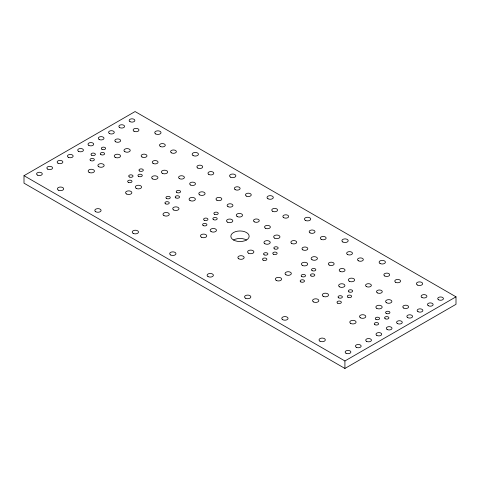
<?xml version="1.0" encoding="UTF-8"?>
<svg xmlns="http://www.w3.org/2000/svg" width="480" height="480" viewBox="0 0 480 480"><rect width="100%" height="100%" fill="white"/><g stroke="black" fill="none" stroke-linecap="round" stroke-linejoin="round"><path stroke-width="0.72" d="M24 175.686L135.084 111.552L456 296.832L456 304.314L344.916 368.448L24 183.168L24 175.686L344.916 360.966L456 296.832M344.916 360.966L344.916 368.448M233.52 240A9.162 5.292 0 0 0 248.85 237.63A9.162 5.292 0 0 0 237.63 231.15A9.162 5.292 0 0 0 233.52 240A9.162 5.292 0 0 1 246.48 240M245.466 298.194A3.15 1.818 0 0 0 250.734 297.378A3.15 1.818 0 0 0 246.876 295.152A3.15 1.818 0 0 0 245.466 298.194M276.24 280.422A3.15 1.818 0 0 0 281.514 279.606A3.15 1.818 0 0 0 277.656 277.38A3.15 1.818 0 0 0 276.24 280.422M302.85 249.864A2.91 1.68 0 0 0 307.716 249.108A2.91 1.68 0 0 0 304.152 247.05A2.91 1.68 0 0 0 302.85 249.864M119.688 127.566A2.862 1.656 0 0 0 124.482 126.828A2.862 1.656 0 0 0 120.972 124.8A2.862 1.656 0 0 0 119.688 127.566M160.32 146.43A2.91 1.68 0 0 0 165.192 145.68A2.91 1.68 0 0 0 161.628 143.622A2.91 1.68 0 0 0 160.32 146.43M323.178 296.298A3.15 1.818 0 0 0 328.446 295.482A3.15 1.818 0 0 0 324.588 293.256A3.15 1.818 0 0 0 323.178 296.298M115.68 141.804A2.91 1.68 0 0 0 120.546 141.048A2.91 1.68 0 0 0 116.982 138.99A2.91 1.68 0 0 0 115.68 141.804M101.934 149.28A2.184 1.26 0 0 0 105.588 148.716A2.184 1.26 0 0 0 102.912 147.174A2.184 1.26 0 0 0 101.934 149.28M100.908 154.626A2.184 1.26 0 0 0 104.556 154.062A2.184 1.26 0 0 0 101.886 152.52A2.184 1.26 0 0 0 100.908 154.626M254.304 221.832A2.91 1.68 0 0 0 259.17 221.082A2.91 1.68 0 0 0 255.606 219.024A2.91 1.68 0 0 0 254.304 221.832M227.976 206.634A2.91 1.68 0 0 0 232.842 205.878A2.91 1.68 0 0 0 229.278 203.82A2.91 1.68 0 0 0 227.976 206.634M272.616 211.26A2.91 1.68 0 0 0 277.482 210.51A2.91 1.68 0 0 0 273.918 208.452A2.91 1.68 0 0 0 272.616 211.26M246.282 196.062A2.91 1.68 0 0 0 251.154 195.306A2.91 1.68 0 0 0 247.59 193.248A2.91 1.68 0 0 0 246.282 196.062M291.72 243.438A2.91 1.68 0 0 0 296.586 242.682A2.91 1.68 0 0 0 293.022 240.624A2.91 1.68 0 0 0 291.72 243.438M265.392 228.234A2.91 1.68 0 0 0 270.258 227.484A2.91 1.68 0 0 0 266.694 225.426A2.91 1.68 0 0 0 265.392 228.234M310.032 232.866A2.91 1.68 0 0 0 314.898 232.11A2.91 1.68 0 0 0 311.334 230.052A2.91 1.68 0 0 0 310.032 232.866M283.704 217.662A2.91 1.68 0 0 0 288.57 216.912A2.91 1.68 0 0 0 285.006 214.854A2.91 1.68 0 0 0 283.704 217.662M329.178 265.062A2.91 1.68 0 0 0 334.044 264.312A2.91 1.68 0 0 0 330.48 262.254A2.91 1.68 0 0 0 329.178 265.062M347.49 254.49A2.91 1.68 0 0 0 352.356 253.74A2.91 1.68 0 0 0 348.792 251.682A2.91 1.68 0 0 0 347.49 254.49M321.162 239.292A2.91 1.68 0 0 0 326.028 238.536A2.91 1.68 0 0 0 322.464 236.478A2.91 1.68 0 0 0 321.162 239.292M366.39 286.548A2.91 1.68 0 0 0 371.262 285.798A2.91 1.68 0 0 0 367.698 283.74A2.91 1.68 0 0 0 366.39 286.548M340.062 271.35A2.91 1.68 0 0 0 344.928 270.594A2.91 1.68 0 0 0 341.37 268.536A2.91 1.68 0 0 0 340.062 271.35M384.702 275.976A2.91 1.68 0 0 0 389.574 275.226A2.91 1.68 0 0 0 386.01 273.168A2.91 1.68 0 0 0 384.702 275.976M358.374 260.778A2.91 1.68 0 0 0 363.24 260.022A2.91 1.68 0 0 0 359.676 257.964A2.91 1.68 0 0 0 358.374 260.778M403.65 308.058A2.91 1.68 0 0 0 408.516 307.302A2.91 1.68 0 0 0 404.952 305.25A2.91 1.68 0 0 0 403.65 308.058M377.316 292.854A2.91 1.68 0 0 0 382.188 292.104A2.91 1.68 0 0 0 378.624 290.046A2.91 1.68 0 0 0 377.316 292.854M421.962 297.486A2.91 1.68 0 0 0 426.828 296.73A2.91 1.68 0 0 0 423.264 294.678A2.91 1.68 0 0 0 421.962 297.486M395.628 282.282A2.91 1.68 0 0 0 400.5 281.532A2.91 1.68 0 0 0 396.936 279.474A2.91 1.68 0 0 0 395.628 282.282M300.792 281.904A2.184 1.26 0 0 0 304.44 281.34A2.184 1.26 0 0 0 301.77 279.798A2.184 1.26 0 0 0 300.792 281.904M350.712 323.418A3.15 1.818 0 0 0 355.98 322.602A3.15 1.818 0 0 0 352.128 320.376A3.15 1.818 0 0 0 350.712 323.418M348.954 291.9A2.184 1.26 0 0 0 352.608 291.336A2.184 1.26 0 0 0 349.932 289.788A2.184 1.26 0 0 0 348.954 291.9M347.928 297.24A2.184 1.26 0 0 0 351.576 296.676A2.184 1.26 0 0 0 348.906 295.134A2.184 1.26 0 0 0 347.928 297.24M115.152 157.308A3.15 1.818 0 0 0 120.426 156.492A3.15 1.818 0 0 0 116.568 154.266A3.15 1.818 0 0 0 115.152 157.308M375.924 319.344A2.184 1.26 0 0 0 379.578 318.78A2.184 1.26 0 0 0 376.902 317.238A2.184 1.26 0 0 0 375.924 319.344M338.67 297.834A2.184 1.26 0 0 0 342.318 297.27A2.184 1.26 0 0 0 339.648 295.728A2.184 1.26 0 0 0 338.67 297.834M155.652 133.926A3.15 1.818 0 0 0 160.92 133.11A3.15 1.818 0 0 0 157.062 130.884A3.15 1.818 0 0 0 155.652 133.926M162.288 173.298A3.15 1.818 0 0 0 167.562 172.482A3.15 1.818 0 0 0 163.704 170.256A3.15 1.818 0 0 0 162.288 173.298M337.644 303.18A2.184 1.26 0 0 0 341.292 302.616A2.184 1.26 0 0 0 338.622 301.074A2.184 1.26 0 0 0 337.644 303.18M386.214 313.41A2.184 1.26 0 0 0 389.862 312.84A2.184 1.26 0 0 0 387.192 311.298A2.184 1.26 0 0 0 386.214 313.41M152.574 178.908A3.15 1.818 0 0 0 157.842 178.092A3.15 1.818 0 0 0 153.984 175.866A3.15 1.818 0 0 0 152.574 178.908M189.99 200.514A3.15 1.818 0 0 0 195.258 199.698A3.15 1.818 0 0 0 191.4 197.472A3.15 1.818 0 0 0 189.99 200.514M385.182 318.75A2.184 1.26 0 0 0 388.83 318.186A2.184 1.26 0 0 0 386.16 316.644A2.184 1.26 0 0 0 385.182 318.75M193.068 155.532A3.15 1.818 0 0 0 198.336 154.716A3.15 1.818 0 0 0 194.478 152.49A3.15 1.818 0 0 0 193.068 155.532M374.898 324.69A2.184 1.26 0 0 0 378.546 324.126A2.184 1.26 0 0 0 375.876 322.584A2.184 1.26 0 0 0 374.898 324.69M282.684 319.68A3.15 1.818 0 0 0 287.952 318.864A3.15 1.818 0 0 0 284.094 316.638A3.15 1.818 0 0 0 282.684 319.68M124.872 151.698A3.15 1.818 0 0 0 130.14 150.882A3.15 1.818 0 0 0 126.282 148.656A3.15 1.818 0 0 0 124.872 151.698M227.448 222.138A3.15 1.818 0 0 0 232.716 221.322A3.15 1.818 0 0 0 228.858 219.096A3.15 1.818 0 0 0 227.448 222.138M366.546 341.352A2.862 1.656 0 0 0 371.34 340.608A2.862 1.656 0 0 0 367.83 338.586A2.862 1.656 0 0 0 366.546 341.352M376.83 335.412A2.862 1.656 0 0 0 381.624 334.668A2.862 1.656 0 0 0 378.114 332.646A2.862 1.656 0 0 0 376.83 335.412M267.942 198.756A3.15 1.818 0 0 0 273.21 197.946A3.15 1.818 0 0 0 269.352 195.714A3.15 1.818 0 0 0 267.942 198.756M387.12 329.472A2.862 1.656 0 0 0 391.908 328.734A2.862 1.656 0 0 0 388.404 326.706A2.862 1.656 0 0 0 387.12 329.472M237.168 216.528A3.15 1.818 0 0 0 242.436 215.712A3.15 1.818 0 0 0 238.578 213.486A3.15 1.818 0 0 0 237.168 216.528M397.404 323.538A2.862 1.656 0 0 0 402.192 322.794A2.862 1.656 0 0 0 398.688 320.772A2.862 1.656 0 0 0 397.404 323.538M264.864 243.738A3.15 1.818 0 0 0 270.132 242.928A3.15 1.818 0 0 0 266.274 240.696A3.15 1.818 0 0 0 264.864 243.738M407.688 317.598A2.862 1.656 0 0 0 412.482 316.854A2.862 1.656 0 0 0 408.972 314.832A2.862 1.656 0 0 0 407.688 317.598M305.358 220.362A3.15 1.818 0 0 0 310.626 219.546A3.15 1.818 0 0 0 306.768 217.32A3.15 1.818 0 0 0 305.358 220.362M208.824 174.432A2.91 1.68 0 0 0 213.696 173.682A2.91 1.68 0 0 0 210.132 171.624A2.91 1.68 0 0 0 208.824 174.432M417.978 311.658A2.862 1.656 0 0 0 422.766 310.92A2.862 1.656 0 0 0 419.256 308.892A2.862 1.656 0 0 0 417.978 311.658M235.158 189.636A2.91 1.68 0 0 0 240.024 188.88A2.91 1.68 0 0 0 236.46 186.828A2.91 1.68 0 0 0 235.158 189.636M128.28 182.31A2.184 1.26 0 0 0 131.934 181.746A2.184 1.26 0 0 0 129.258 180.204A2.184 1.26 0 0 0 128.28 182.31M173.628 209.958A3.15 1.818 0 0 0 178.896 209.142A3.15 1.818 0 0 0 175.038 206.916A3.15 1.818 0 0 0 173.628 209.958M190.518 185.004A2.91 1.68 0 0 0 195.384 184.254A2.91 1.68 0 0 0 191.82 182.196A2.91 1.68 0 0 0 190.518 185.004M176.85 192.534A2.184 1.26 0 0 0 180.504 191.97A2.184 1.26 0 0 0 177.828 190.428A2.184 1.26 0 0 0 176.85 192.534M133.134 233.334A3.15 1.818 0 0 0 138.402 232.524A3.15 1.818 0 0 0 134.544 230.292A3.15 1.818 0 0 0 133.134 233.334M175.824 197.88A2.184 1.26 0 0 0 179.472 197.316A2.184 1.26 0 0 0 176.802 195.774A2.184 1.26 0 0 0 175.824 197.88M163.908 215.568A3.15 1.818 0 0 0 169.182 214.752A3.15 1.818 0 0 0 165.324 212.526A3.15 1.818 0 0 0 163.908 215.568M166.566 198.474A2.184 1.26 0 0 0 170.214 197.91A2.184 1.26 0 0 0 167.544 196.368A2.184 1.26 0 0 0 166.566 198.474M211.086 231.582A3.15 1.818 0 0 0 216.354 230.766A3.15 1.818 0 0 0 212.496 228.54A3.15 1.818 0 0 0 211.086 231.582M203.196 225.558A2.184 1.26 0 0 0 206.85 224.994A2.184 1.26 0 0 0 204.174 223.452A2.184 1.26 0 0 0 203.196 225.558M165.54 203.82A2.184 1.26 0 0 0 169.188 203.256A2.184 1.26 0 0 0 166.518 201.708A2.184 1.26 0 0 0 165.54 203.82M170.592 254.964A3.15 1.818 0 0 0 175.86 254.148A3.15 1.818 0 0 0 172.002 251.922A3.15 1.818 0 0 0 170.592 254.964M214.512 214.278A2.184 1.26 0 0 0 218.16 213.714A2.184 1.26 0 0 0 215.49 212.172A2.184 1.26 0 0 0 214.512 214.278M201.366 237.192A3.15 1.818 0 0 0 206.64 236.382A3.15 1.818 0 0 0 202.782 234.15A3.15 1.818 0 0 0 201.366 237.192M285.96 274.812A3.15 1.818 0 0 0 291.234 273.996A3.15 1.818 0 0 0 287.376 271.77A3.15 1.818 0 0 0 285.96 274.812M213.486 219.624A2.184 1.26 0 0 0 217.134 219.06A2.184 1.26 0 0 0 214.464 217.512A2.184 1.26 0 0 0 213.486 219.624M230.484 177.132A3.15 1.818 0 0 0 235.752 176.316A3.15 1.818 0 0 0 231.894 174.09A3.15 1.818 0 0 0 230.484 177.132M199.71 194.898A3.15 1.818 0 0 0 204.978 194.088A3.15 1.818 0 0 0 201.12 191.856A3.15 1.818 0 0 0 199.71 194.898M91.65 155.22A2.184 1.26 0 0 0 95.304 154.656A2.184 1.26 0 0 0 92.628 153.114A2.184 1.26 0 0 0 91.65 155.22M58.302 190.134A3.15 1.818 0 0 0 63.57 189.318A3.15 1.818 0 0 0 59.712 187.086A3.15 1.818 0 0 0 58.302 190.134M90.624 160.566A2.184 1.26 0 0 0 94.272 160.002A2.184 1.26 0 0 0 91.602 158.46A2.184 1.26 0 0 0 90.624 160.566M89.076 172.362A3.15 1.818 0 0 0 94.344 171.546A3.15 1.818 0 0 0 90.486 169.32A3.15 1.818 0 0 0 89.076 172.362M139.596 171.024A2.184 1.26 0 0 0 143.25 170.46A2.184 1.26 0 0 0 140.574 168.918A2.184 1.26 0 0 0 139.596 171.024M136.212 188.352A3.15 1.818 0 0 0 141.48 187.542A3.15 1.818 0 0 0 137.622 185.31A3.15 1.818 0 0 0 136.212 188.352M138.57 176.37A2.184 1.26 0 0 0 142.218 175.806A2.184 1.26 0 0 0 139.548 174.264A2.184 1.26 0 0 0 138.57 176.37M95.718 211.734A3.15 1.818 0 0 0 100.986 210.918A3.15 1.818 0 0 0 97.128 208.692A3.15 1.818 0 0 0 95.718 211.734M129.312 176.964A2.184 1.26 0 0 0 132.96 176.4A2.184 1.26 0 0 0 130.29 174.858A2.184 1.26 0 0 0 129.312 176.964M126.492 193.968A3.15 1.818 0 0 0 131.76 193.152A3.15 1.818 0 0 0 127.902 190.926A3.15 1.818 0 0 0 126.492 193.968M274.584 238.128A3.15 1.818 0 0 0 279.852 237.312A3.15 1.818 0 0 0 275.994 235.086A3.15 1.818 0 0 0 274.584 238.128M302.322 265.368A3.15 1.818 0 0 0 307.59 264.552A3.15 1.818 0 0 0 303.732 262.326A3.15 1.818 0 0 0 302.322 265.368M342.816 241.986A3.15 1.818 0 0 0 348.084 241.17A3.15 1.818 0 0 0 344.226 238.944A3.15 1.818 0 0 0 342.816 241.986M312.042 259.758A3.15 1.818 0 0 0 317.31 258.942A3.15 1.818 0 0 0 313.452 256.716A3.15 1.818 0 0 0 312.042 259.758M339.534 286.854A3.15 1.818 0 0 0 344.808 286.038A3.15 1.818 0 0 0 340.95 283.812A3.15 1.818 0 0 0 339.534 286.854M380.034 263.472A3.15 1.818 0 0 0 385.302 262.656A3.15 1.818 0 0 0 381.444 260.43A3.15 1.818 0 0 0 380.034 263.472M349.254 281.244A3.15 1.818 0 0 0 354.528 280.428A3.15 1.818 0 0 0 350.67 278.202A3.15 1.818 0 0 0 349.254 281.244M376.794 308.364A3.15 1.818 0 0 0 382.062 307.548A3.15 1.818 0 0 0 378.204 305.322A3.15 1.818 0 0 0 376.794 308.364M417.288 284.982A3.15 1.818 0 0 0 422.556 284.166A3.15 1.818 0 0 0 418.698 281.94A3.15 1.818 0 0 0 417.288 284.982M386.508 302.748A3.15 1.818 0 0 0 391.782 301.938A3.15 1.818 0 0 0 387.924 299.706A3.15 1.818 0 0 0 386.508 302.748M142.008 157.002A2.91 1.68 0 0 0 146.88 156.252A2.91 1.68 0 0 0 143.316 154.194A2.91 1.68 0 0 0 142.008 157.002M133.992 131.226A2.91 1.68 0 0 0 138.858 130.476A2.91 1.68 0 0 0 135.294 128.418A2.91 1.68 0 0 0 133.992 131.226M179.43 178.608A2.91 1.68 0 0 0 184.296 177.852A2.91 1.68 0 0 0 180.732 175.794A2.91 1.68 0 0 0 179.43 178.608M153.096 163.404A2.91 1.68 0 0 0 157.968 162.648A2.91 1.68 0 0 0 154.404 160.596A2.91 1.68 0 0 0 153.096 163.404M197.742 168.036A2.91 1.68 0 0 0 202.608 167.28A2.91 1.68 0 0 0 199.044 165.222A2.91 1.68 0 0 0 197.742 168.036M171.408 152.832A2.91 1.68 0 0 0 176.274 152.076A2.91 1.68 0 0 0 172.716 150.024A2.91 1.68 0 0 0 171.408 152.832M216.846 200.208A2.91 1.68 0 0 0 221.712 199.458A2.91 1.68 0 0 0 218.148 197.4A2.91 1.68 0 0 0 216.846 200.208M248.502 253.188A3.15 1.818 0 0 0 253.776 252.372A3.15 1.818 0 0 0 249.918 250.146A3.15 1.818 0 0 0 248.502 253.188M264.162 254.82A2.184 1.26 0 0 0 267.81 254.256A2.184 1.26 0 0 0 265.14 252.708A2.184 1.26 0 0 0 264.162 254.82M263.13 260.16A2.184 1.26 0 0 0 266.784 259.596A2.184 1.26 0 0 0 264.108 258.054A2.184 1.26 0 0 0 263.13 260.16M312.108 270.624A2.184 1.26 0 0 0 315.756 270.06A2.184 1.26 0 0 0 313.086 268.512A2.184 1.26 0 0 0 312.108 270.624M311.076 275.97A2.184 1.26 0 0 0 314.73 275.4A2.184 1.26 0 0 0 312.054 273.858A2.184 1.26 0 0 0 311.076 275.97M313.458 301.908A3.15 1.818 0 0 0 318.726 301.092A3.15 1.818 0 0 0 314.868 298.866A3.15 1.818 0 0 0 313.458 301.908M301.818 276.558A2.184 1.26 0 0 0 305.472 275.994A2.184 1.26 0 0 0 302.796 274.452A2.184 1.26 0 0 0 301.818 276.558M360.432 317.808A3.15 1.818 0 0 0 365.7 316.992A3.15 1.818 0 0 0 361.842 314.766A3.15 1.818 0 0 0 360.432 317.808M319.938 341.184A3.15 1.818 0 0 0 325.206 340.374A3.15 1.818 0 0 0 321.348 338.142A3.15 1.818 0 0 0 319.938 341.184M274.446 248.88A2.184 1.26 0 0 0 278.094 248.316A2.184 1.26 0 0 0 275.424 246.774A2.184 1.26 0 0 0 274.446 248.88M273.414 254.226A2.184 1.26 0 0 0 277.068 253.662A2.184 1.26 0 0 0 274.392 252.114A2.184 1.26 0 0 0 273.414 254.226M204.228 220.218A2.184 1.26 0 0 0 207.876 219.654A2.184 1.26 0 0 0 205.206 218.106A2.184 1.26 0 0 0 204.228 220.218M208.008 276.564A3.15 1.818 0 0 0 213.276 275.748A3.15 1.818 0 0 0 209.424 273.522A3.15 1.818 0 0 0 208.008 276.564M238.788 258.798A3.15 1.818 0 0 0 244.056 257.982A3.15 1.818 0 0 0 240.198 255.756A3.15 1.818 0 0 0 238.788 258.798M109.404 133.506A2.862 1.656 0 0 0 114.192 132.768A2.862 1.656 0 0 0 110.688 130.74A2.862 1.656 0 0 0 109.404 133.506M98.796 166.752A3.15 1.818 0 0 0 104.064 165.936A3.15 1.818 0 0 0 100.206 163.71A3.15 1.818 0 0 0 98.796 166.752M99.12 139.446A2.862 1.656 0 0 0 103.908 138.702A2.862 1.656 0 0 0 100.404 136.68A2.862 1.656 0 0 0 99.12 139.446M88.83 145.38A2.862 1.656 0 0 0 93.624 144.642A2.862 1.656 0 0 0 90.114 142.62A2.862 1.656 0 0 0 88.83 145.38M78.546 151.32A2.862 1.656 0 0 0 83.34 150.582A2.862 1.656 0 0 0 79.83 148.554A2.862 1.656 0 0 0 78.546 151.32M129.978 121.632A2.862 1.656 0 0 0 134.766 120.888A2.862 1.656 0 0 0 131.256 118.866A2.862 1.656 0 0 0 129.978 121.632M356.262 347.286A2.862 1.656 0 0 0 361.05 346.548A2.862 1.656 0 0 0 357.546 344.52A2.862 1.656 0 0 0 356.262 347.286M345.978 353.226A2.862 1.656 0 0 0 350.766 352.488A2.862 1.656 0 0 0 347.256 350.46A2.862 1.656 0 0 0 345.978 353.226M428.262 305.718A2.862 1.656 0 0 0 433.05 304.98A2.862 1.656 0 0 0 429.546 302.952A2.862 1.656 0 0 0 428.262 305.718M438.546 299.784A2.862 1.656 0 0 0 443.34 299.04A2.862 1.656 0 0 0 439.83 297.018A2.862 1.656 0 0 0 438.546 299.784M37.404 175.074A2.862 1.656 0 0 0 42.192 174.336A2.862 1.656 0 0 0 38.688 172.308A2.862 1.656 0 0 0 37.404 175.074M47.688 169.134A2.862 1.656 0 0 0 52.482 168.396A2.862 1.656 0 0 0 48.972 166.368A2.862 1.656 0 0 0 47.688 169.134M57.978 163.2A2.862 1.656 0 0 0 62.766 162.456A2.862 1.656 0 0 0 59.256 160.434A2.862 1.656 0 0 0 57.978 163.2M68.262 157.26A2.862 1.656 0 0 0 73.05 156.516A2.862 1.656 0 0 0 69.546 154.494A2.862 1.656 0 0 0 68.262 157.26"/></g></svg>
